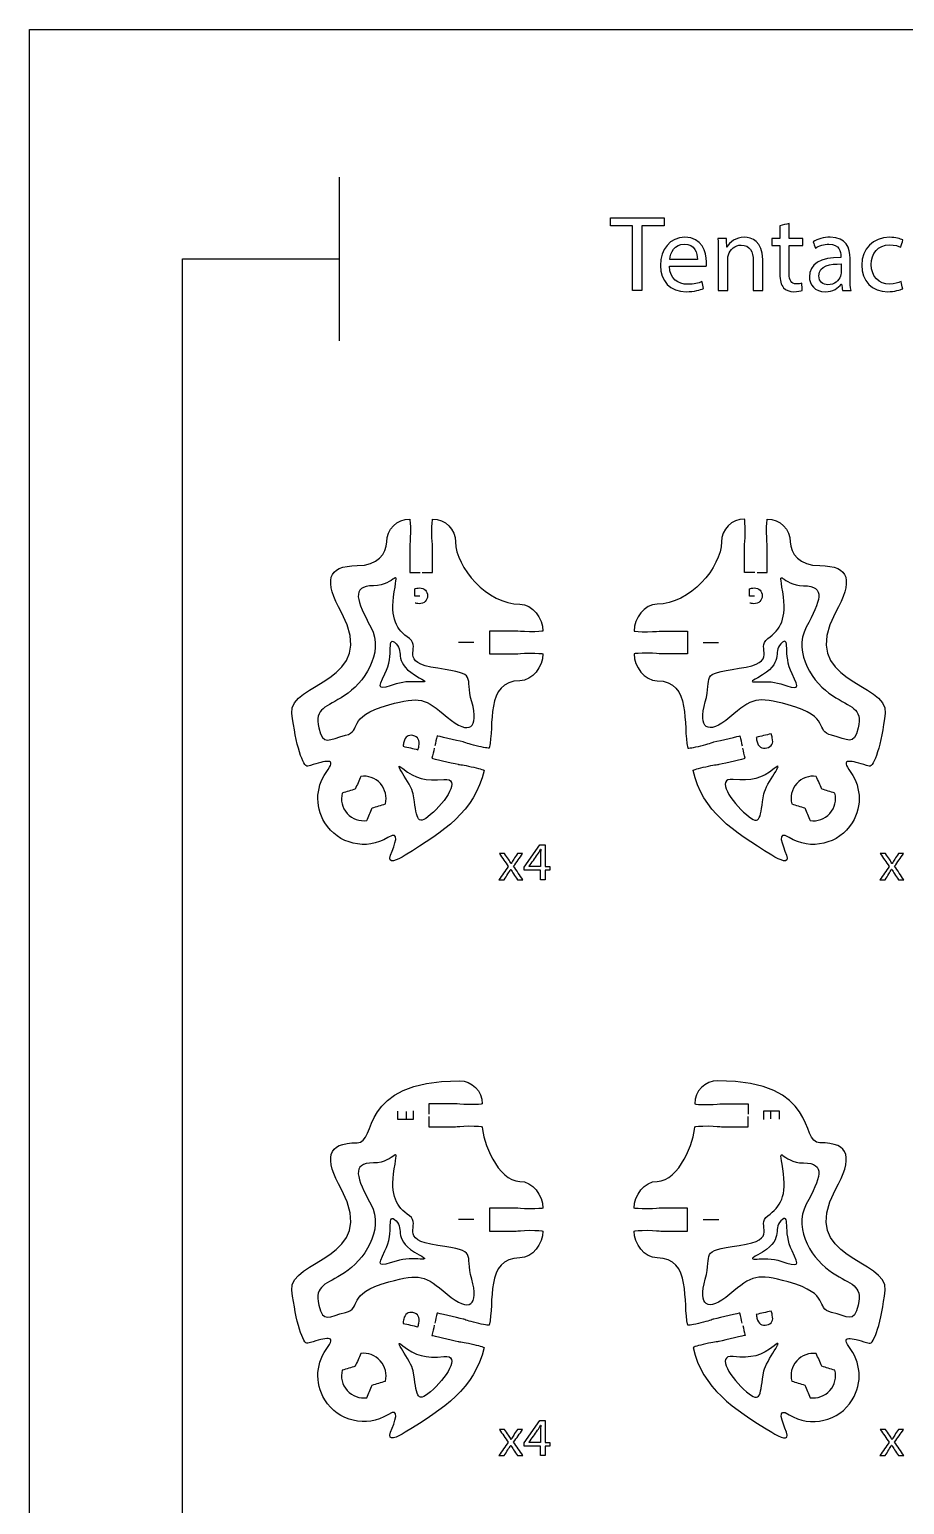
# Model space of a CAD drawing. Extents: x 0 to 1000, y 0 to 600.
# Drawn here: x 0 to 114.5, y 407.2 to 600.1 of the extents above; entities that cross this region are included whole.
import ezdxf

# ---------------------------------------------------------------- set-up
doc = ezdxf.new("R2010")
doc.units = 0
doc.header["$MEASUREMENT"] = 0
doc.layers.add('DEFAULT', color=7, linetype='CONTINUOUS')

msp = doc.modelspace()

# ---------------------------------------------------------------- linework, layer by layer
at = {"layer": 'DEFAULT', "color": 250}
for points in [[(1000, 0.1), (0, 0.1), (0, 600.1), (1000, 600.1)], [(78.87, 574.42), (75.98, 574.42), (75.98, 575.47), (83.02, 575.47), (83.02, 574.42), (80.11, 574.42), (80.11, 565.96), (78.87, 565.96)], [(66.85, 488.93), (66.85, 490.17), (64.72, 490.17), (64.72, 490.58), (66.77, 493.51), (67.44, 493.51), (67.44, 490.66), (68.08, 490.66), (68.08, 490.17), (67.44, 490.17), (67.44, 488.93)], [(66.85, 413.63), (66.85, 414.88), (64.72, 414.88), (64.72, 415.29), (66.77, 418.21), (67.44, 418.21), (67.44, 415.36), (68.08, 415.36), (68.08, 414.88), (67.44, 414.88), (67.44, 413.63)]]:
    msp.add_lwpolyline(points, close=True, dxfattribs=at)
for points in [[(40.52, 580.81), (40.52, 559.39)], [(166.09, 570.1), (186.09, 570.1), (186.09, 134.5), (20, 134.5), (20, 570.1), (40.51, 570.1)], [(58.12, 519.95), (56.1, 519.95)], [(88.12, 519.95), (90.14, 519.95)], [(50.2, 458.7), (50.2, 457.56), (48.18, 457.56), (48.18, 458.65)], [(49.25, 458.61), (49.25, 457.56)], [(96.04, 457.56), (96.04, 458.69), (98.07, 458.69), (98.07, 457.6)], [(96.99, 457.65), (96.99, 458.69)], [(58.12, 444.49), (56.1, 444.49)], [(88.13, 444.49), (90.15, 444.49)]]:
    msp.add_lwpolyline(points, dxfattribs=at)
for points, knots in [([(99.37, 574.75), (99.37, 574.09), (99.37, 573.44), (99.37, 572.79), (99.97, 572.79), (100.56, 572.79), (101.15, 572.79), (101.15, 572.47), (101.15, 572.16), (101.15, 571.84), (100.56, 571.84), (99.97, 571.84), (99.37, 571.84), (99.37, 570.61), (99.37, 569.39), (99.37, 568.16), (99.37, 567.31), (99.61, 566.83), (100.3, 566.83), (100.63, 566.83), (100.87, 566.88), (101.02, 566.92), (101.04, 566.61), (101.06, 566.3), (101.08, 565.99), (100.84, 565.89), (100.46, 565.82), (99.98, 565.82), (99.4, 565.82), (98.94, 566), (98.64, 566.34), (98.29, 566.71), (98.16, 567.31), (98.16, 568.12), (98.16, 569.36), (98.16, 570.6), (98.16, 571.84), (97.81, 571.84), (97.45, 571.84), (97.1, 571.84), (97.1, 572.16), (97.1, 572.47), (97.1, 572.79), (97.45, 572.79), (97.81, 572.79), (98.16, 572.79), (98.16, 573.33), (98.16, 573.88), (98.16, 574.42), (98.56, 574.53), (98.97, 574.64), (99.37, 574.75)], [3.559933, 3.559933, 3.559933, 3.559933, 9.119933, 9.119933, 9.119933, 14.158933, 14.158933, 14.158933, 16.837933, 16.837933, 16.837933, 21.876933, 21.876933, 21.876933, 32.314933, 32.314933, 32.314933, 33.314933, 33.314933, 33.314933, 34.314933, 34.314933, 34.314933, 36.959777, 36.959777, 36.959777, 37.959777, 37.959777, 37.959777, 38.959777, 38.959777, 38.959777, 39.959777, 39.959777, 39.959777, 50.517777, 50.517777, 50.517777, 53.517777, 53.517777, 53.517777, 56.196777, 56.196777, 56.196777, 59.196777, 59.196777, 59.196777, 63.836777, 63.836777, 63.836777, 67.396709, 67.396709, 67.396709, 67.396709]), ([(83.72, 569.15), (83.75, 567.47), (84.82, 566.78), (86.07, 566.78), (86.95, 566.78), (87.49, 566.93), (87.96, 567.13), (88.03, 566.83), (88.1, 566.54), (88.17, 566.24), (87.73, 566.04), (86.98, 565.82), (85.9, 565.82), (83.79, 565.82), (82.54, 567.2), (82.54, 569.26), (82.54, 571.32), (83.75, 572.94), (85.74, 572.94), (87.97, 572.94), (88.56, 570.98), (88.56, 569.72), (88.56, 569.47), (88.54, 569.27), (88.52, 569.15), (86.92, 569.15), (85.32, 569.15), (83.72, 569.15)], [13.598, 13.598, 13.598, 13.598, 14.598, 14.598, 14.598, 15.598, 15.598, 15.598, 18.188444, 18.188444, 18.188444, 19.188444, 19.188444, 19.188444, 20.188444, 20.188444, 20.188444, 21.188444, 21.188444, 21.188444, 22.188444, 22.188444, 22.188444, 23.188444, 23.188444, 23.188444, 36.786444, 36.786444, 36.786444, 36.786444]), ([(90.1, 570.94), (90.1, 571.64), (90.09, 572.22), (90.05, 572.79), (90.41, 572.79), (90.78, 572.79), (91.15, 572.79), (91.17, 572.41), (91.19, 572.03), (91.22, 571.66), (91.23, 571.66), (91.24, 571.66), (91.25, 571.66), (91.58, 572.31), (92.37, 572.94), (93.5, 572.94), (94.45, 572.94), (95.92, 572.38), (95.92, 570.04), (95.92, 568.68), (95.92, 567.32), (95.92, 565.96), (95.5, 565.96), (95.09, 565.96), (94.67, 565.96), (94.67, 567.27), (94.67, 568.58), (94.67, 569.89), (94.67, 570.99), (94.26, 571.91), (93.09, 571.91), (92.27, 571.91), (91.64, 571.33), (91.43, 570.64), (91.37, 570.49), (91.34, 570.28), (91.34, 570.06), (91.34, 568.7), (91.34, 567.33), (91.34, 565.96), (90.93, 565.96), (90.52, 565.96), (90.1, 565.96), (90.1, 567.62), (90.1, 569.28), (90.1, 570.94)], [14.117, 14.117, 14.117, 14.117, 15.117, 15.117, 15.117, 18.236, 18.236, 18.236, 21.441308, 21.441308, 21.441308, 21.521308, 21.521308, 21.521308, 22.521308, 22.521308, 22.521308, 23.521308, 23.521308, 23.521308, 35.078308, 35.078308, 35.078308, 38.598308, 38.598308, 38.598308, 49.756308, 49.756308, 49.756308, 50.756308, 50.756308, 50.756308, 51.756308, 51.756308, 51.756308, 52.756308, 52.756308, 52.756308, 64.394308, 64.394308, 64.394308, 67.914308, 67.914308, 67.914308, 82.031308, 82.031308, 82.031308, 82.031308]), ([(106.33, 565.96), (106.3, 566.25), (106.26, 566.53), (106.23, 566.82), (106.22, 566.82), (106.2, 566.82), (106.19, 566.82), (105.81, 566.28), (105.07, 565.8), (104.1, 565.8), (102.72, 565.8), (102.01, 566.78), (102.01, 567.76), (102.01, 569.42), (103.48, 570.32), (106.12, 570.3), (106.12, 570.35), (106.12, 570.4), (106.12, 570.44), (106.12, 571.01), (105.96, 572.02), (104.57, 572.02), (103.93, 572.02), (103.27, 571.83), (102.79, 571.52), (102.69, 571.79), (102.6, 572.06), (102.51, 572.34), (103.07, 572.7), (103.89, 572.94), (104.75, 572.94), (106.84, 572.94), (107.34, 571.52), (107.34, 570.15), (107.34, 569.3), (107.34, 568.45), (107.34, 567.6), (107.34, 567), (107.37, 566.42), (107.46, 565.96), (107.08, 565.96), (106.71, 565.96), (106.33, 565.96)], [0, 0, 0, 0, 2.456013, 2.456013, 2.456013, 2.576013, 2.576013, 2.576013, 3.576013, 3.576013, 3.576013, 4.576013, 4.576013, 4.576013, 5.576013, 5.576013, 5.576013, 5.976013, 5.976013, 5.976013, 6.976013, 6.976013, 6.976013, 7.976013, 7.976013, 7.976013, 10.429126, 10.429126, 10.429126, 11.429126, 11.429126, 11.429126, 12.429126, 12.429126, 12.429126, 19.667126, 19.667126, 19.667126, 20.667126, 20.667126, 20.667126, 23.867126, 23.867126, 23.867126, 23.867126]), ([(114.22, 566.21), (113.89, 566.04), (113.17, 565.82), (112.26, 565.82), (110.2, 565.82), (108.86, 567.21), (108.86, 569.3), (108.86, 571.4), (110.29, 572.93), (112.52, 572.93), (113.26, 572.93), (113.91, 572.74), (114.25, 572.58), (114.15, 572.26), (114.06, 571.94), (113.96, 571.62), (113.67, 571.79), (113.2, 571.94), (112.52, 571.94), (110.96, 571.94), (110.11, 570.78), (110.11, 569.36), (110.11, 567.78), (111.13, 566.8), (112.48, 566.8), (113.19, 566.8), (113.65, 566.99), (114.01, 567.14), (114.08, 566.83), (114.15, 566.52), (114.22, 566.21)], [2.707323, 2.707323, 2.707323, 2.707323, 3.707323, 3.707323, 3.707323, 4.707323, 4.707323, 4.707323, 5.707323, 5.707323, 5.707323, 6.707323, 6.707323, 6.707323, 9.542531, 9.542531, 9.542531, 10.542531, 10.542531, 10.542531, 11.542531, 11.542531, 11.542531, 12.542531, 12.542531, 12.542531, 13.542531, 13.542531, 13.542531, 16.249854, 16.249854, 16.249854, 16.249854]), ([(87.36, 570.04), (87.38, 570.83), (87.04, 572.05), (85.64, 572.05), (84.39, 572.05), (83.84, 570.9), (83.74, 570.04), (84.95, 570.04), (86.16, 570.04), (87.36, 570.04)], [10.278, 10.278, 10.278, 10.278, 11.278, 11.278, 11.278, 12.278, 12.278, 12.278, 22.556, 22.556, 22.556, 22.556]), ([(106.15, 569.44), (104.79, 569.47), (103.25, 569.23), (103.25, 567.91), (103.25, 567.1), (103.79, 566.72), (104.42, 566.72), (105.31, 566.72), (105.88, 567.28), (106.08, 567.86), (106.12, 567.99), (106.15, 568.13), (106.15, 568.26), (106.15, 568.65), (106.15, 569.05), (106.15, 569.44)], [3.359, 3.359, 3.359, 3.359, 4.359, 4.359, 4.359, 5.359, 5.359, 5.359, 6.359, 6.359, 6.359, 7.359, 7.359, 7.359, 10.718, 10.718, 10.718, 10.718]), ([(51.07, 526), (50.85, 526), (50.63, 526), (50.4, 526), (50.4, 526.32), (50.4, 526.64), (50.4, 526.97), (50.52, 527.01), (50.75, 527.08), (51.02, 527.08), (51.33, 527.08), (51.58, 527), (51.78, 526.81), (51.95, 526.64), (52.06, 526.37), (52.06, 526.06), (52.06, 525.46), (51.64, 525.02), (50.97, 525.02), (50.73, 525.02), (50.55, 525.07), (50.46, 525.11)], [0, 0, 0, 0, 1.887, 1.887, 1.887, 4.641, 4.641, 4.641, 5.641, 5.641, 5.641, 6.641, 6.641, 6.641, 7.641, 7.641, 7.641, 8.641, 8.641, 8.641, 9.641, 9.641, 9.641, 9.641]), ([(94.85, 526), (94.62, 526), (94.4, 526), (94.18, 526), (94.18, 526.32), (94.18, 526.64), (94.18, 526.97), (94.3, 527.01), (94.53, 527.08), (94.8, 527.08), (95.11, 527.08), (95.36, 527), (95.56, 526.81), (95.73, 526.64), (95.84, 526.37), (95.84, 526.06), (95.84, 525.46), (95.42, 525.02), (94.74, 525.02), (94.51, 525.02), (94.33, 525.07), (94.24, 525.11)], [0, 0, 0, 0, 1.887, 1.887, 1.887, 4.641, 4.641, 4.641, 5.641, 5.641, 5.641, 6.641, 6.641, 6.641, 7.641, 7.641, 7.641, 8.641, 8.641, 8.641, 9.641, 9.641, 9.641, 9.641]), ([(48.87, 506.38), (48.88, 506.54), (48.91, 506.73), (48.96, 506.93), (49.04, 507.3), (49.19, 507.54), (49.39, 507.67), (49.59, 507.81), (49.84, 507.86), (50.16, 507.78), (50.48, 507.71), (50.72, 507.55), (50.86, 507.32), (51, 507.1), (51.03, 506.77), (50.94, 506.39), (50.9, 506.21), (50.85, 506.06), (50.81, 505.93), (50.16, 506.08), (49.52, 506.23), (48.87, 506.38)], [0, 0, 0, 0, 1, 1, 1, 2, 2, 2, 3, 3, 3, 4, 4, 4, 5, 5, 5, 6, 6, 6, 11.635067, 11.635067, 11.635067, 11.635067]), ([(97, 508), (97.05, 507.85), (97.12, 507.67), (97.16, 507.47), (97.25, 507.1), (97.22, 506.82), (97.1, 506.61), (96.98, 506.4), (96.78, 506.24), (96.46, 506.17), (96.14, 506.09), (95.85, 506.13), (95.63, 506.27), (95.4, 506.41), (95.23, 506.7), (95.14, 507.08), (95.1, 507.26), (95.08, 507.41), (95.06, 507.54), (95.7, 507.7), (96.35, 507.85), (97, 508)], [0, 0, 0, 0, 1, 1, 1, 2, 2, 2, 3, 3, 3, 4, 4, 4, 5, 5, 5, 6, 6, 6, 11.635067, 11.635067, 11.635067, 11.635067]), ([(62.15, 492.34), (62.31, 492.1), (62.48, 491.85), (62.64, 491.61), (62.76, 491.42), (62.87, 491.24), (62.98, 491.05), (62.99, 491.05), (63, 491.05), (63, 491.05), (63.12, 491.25), (63.23, 491.43), (63.34, 491.61), (63.5, 491.86), (63.66, 492.1), (63.82, 492.34), (64.05, 492.34), (64.27, 492.34), (64.49, 492.34), (64.11, 491.79), (63.72, 491.24), (63.33, 490.69), (63.73, 490.1), (64.13, 489.51), (64.53, 488.93), (64.29, 488.93), (64.06, 488.93), (63.82, 488.93), (63.66, 489.18), (63.49, 489.44), (63.32, 489.69), (63.19, 489.89), (63.08, 490.08), (62.96, 490.29), (62.95, 490.29), (62.95, 490.29), (62.94, 490.29), (62.83, 490.08), (62.71, 489.9), (62.58, 489.69), (62.42, 489.44), (62.25, 489.18), (62.09, 488.93), (61.86, 488.93), (61.63, 488.93), (61.4, 488.93), (61.81, 489.51), (62.21, 490.09), (62.62, 490.67), (62.23, 491.23), (61.85, 491.78), (61.46, 492.34), (61.69, 492.34), (61.92, 492.34), (62.15, 492.34)], [0, 0, 0, 0, 2.49699, 2.49699, 2.49699, 3.49699, 3.49699, 3.49699, 3.55699, 3.55699, 3.55699, 4.55699, 4.55699, 4.55699, 7.026817, 7.026817, 7.026817, 8.926817, 8.926817, 8.926817, 14.654675, 14.654675, 14.654675, 20.702551, 20.702551, 20.702551, 22.702551, 22.702551, 22.702551, 25.304789, 25.304789, 25.304789, 26.304789, 26.304789, 26.304789, 26.344789, 26.344789, 26.344789, 27.344789, 27.344789, 27.344789, 29.936159, 29.936159, 29.936159, 31.876159, 31.876159, 31.876159, 37.897285, 37.897285, 37.897285, 43.662877, 43.662877, 43.662877, 45.623877, 45.623877, 45.623877, 45.623877]), ([(66.85, 490.66), (66.85, 491.17), (66.85, 491.68), (66.85, 492.19), (66.85, 492.43), (66.86, 492.67), (66.87, 492.91), (66.86, 492.91), (66.86, 492.91), (66.85, 492.91), (66.71, 492.64), (66.6, 492.45), (66.47, 492.23), (66.1, 491.72), (65.72, 491.2), (65.35, 490.68), (65.35, 490.67), (65.35, 490.67), (65.35, 490.66), (65.85, 490.66), (66.35, 490.66), (66.85, 490.66)], [4.261, 4.261, 4.261, 4.261, 8.602, 8.602, 8.602, 9.602, 9.602, 9.602, 9.663, 9.663, 9.663, 10.663, 10.663, 10.663, 16.109467, 16.109467, 16.109467, 16.149467, 16.149467, 16.149467, 20.410467, 20.410467, 20.410467, 20.410467]), ([(111.98, 492.34), (112.14, 492.1), (112.31, 491.85), (112.47, 491.61), (112.59, 491.42), (112.7, 491.24), (112.81, 491.05), (112.82, 491.05), (112.83, 491.05), (112.83, 491.05), (112.95, 491.25), (113.06, 491.43), (113.17, 491.61), (113.33, 491.86), (113.49, 492.1), (113.65, 492.34), (113.88, 492.34), (114.1, 492.34), (114.32, 492.34), (113.94, 491.79), (113.55, 491.24), (113.16, 490.69), (113.56, 490.1), (113.96, 489.51), (114.36, 488.93), (114.12, 488.93), (113.89, 488.93), (113.65, 488.93), (113.49, 489.18), (113.32, 489.44), (113.15, 489.69), (113.02, 489.89), (112.91, 490.08), (112.79, 490.29), (112.78, 490.29), (112.78, 490.29), (112.77, 490.29), (112.66, 490.08), (112.54, 489.9), (112.41, 489.69), (112.25, 489.44), (112.08, 489.18), (111.92, 488.93), (111.69, 488.93), (111.46, 488.93), (111.23, 488.93), (111.64, 489.51), (112.04, 490.09), (112.45, 490.67), (112.06, 491.23), (111.67, 491.78), (111.29, 492.34), (111.52, 492.34), (111.75, 492.34), (111.98, 492.34)], [1.961, 1.961, 1.961, 1.961, 4.45799, 4.45799, 4.45799, 5.45799, 5.45799, 5.45799, 5.51799, 5.51799, 5.51799, 6.51799, 6.51799, 6.51799, 8.987817, 8.987817, 8.987817, 10.887817, 10.887817, 10.887817, 16.615675, 16.615675, 16.615675, 22.663551, 22.663551, 22.663551, 24.663551, 24.663551, 24.663551, 27.265789, 27.265789, 27.265789, 28.265789, 28.265789, 28.265789, 28.305789, 28.305789, 28.305789, 29.305789, 29.305789, 29.305789, 31.897159, 31.897159, 31.897159, 33.837159, 33.837159, 33.837159, 39.858285, 39.858285, 39.858285, 45.623877, 45.623877, 45.623877, 47.584877, 47.584877, 47.584877, 47.584877]), ([(48.87, 430.92), (48.88, 431.08), (48.91, 431.27), (48.95, 431.47), (49.04, 431.83), (49.18, 432.08), (49.39, 432.21), (49.59, 432.35), (49.84, 432.4), (50.16, 432.32), (50.48, 432.25), (50.72, 432.09), (50.86, 431.86), (51, 431.63), (51.03, 431.31), (50.94, 430.93), (50.89, 430.74), (50.85, 430.59), (50.81, 430.47), (50.16, 430.62), (49.51, 430.77), (48.87, 430.92)], [0, 0, 0, 0, 1, 1, 1, 2, 2, 2, 3, 3, 3, 4, 4, 4, 5, 5, 5, 6, 6, 6, 11.635067, 11.635067, 11.635067, 11.635067]), ([(97, 432.53), (97.06, 432.38), (97.12, 432.2), (97.16, 432), (97.25, 431.64), (97.23, 431.36), (97.1, 431.15), (96.98, 430.94), (96.78, 430.78), (96.46, 430.71), (96.14, 430.63), (95.86, 430.67), (95.63, 430.81), (95.4, 430.95), (95.23, 431.23), (95.15, 431.61), (95.1, 431.8), (95.08, 431.95), (95.06, 432.08), (95.71, 432.23), (96.35, 432.38), (97, 432.53)], [0, 0, 0, 0, 1, 1, 1, 2, 2, 2, 3, 3, 3, 4, 4, 4, 5, 5, 5, 6, 6, 6, 11.635067, 11.635067, 11.635067, 11.635067]), ([(62.15, 417.04), (62.31, 416.8), (62.48, 416.55), (62.64, 416.31), (62.76, 416.12), (62.87, 415.94), (62.98, 415.75), (62.99, 415.75), (63, 415.75), (63, 415.75), (63.12, 415.96), (63.23, 416.13), (63.34, 416.32), (63.5, 416.56), (63.66, 416.8), (63.82, 417.04), (64.05, 417.04), (64.27, 417.04), (64.49, 417.04), (64.11, 416.49), (63.72, 415.94), (63.33, 415.39), (63.73, 414.8), (64.13, 414.22), (64.53, 413.63), (64.29, 413.63), (64.06, 413.63), (63.82, 413.63), (63.66, 413.88), (63.49, 414.14), (63.32, 414.4), (63.19, 414.59), (63.08, 414.79), (62.96, 414.99), (62.95, 414.99), (62.95, 414.99), (62.94, 414.99), (62.83, 414.79), (62.71, 414.6), (62.58, 414.4), (62.42, 414.14), (62.25, 413.88), (62.09, 413.63), (61.86, 413.63), (61.63, 413.63), (61.4, 413.63), (61.81, 414.21), (62.21, 414.79), (62.62, 415.37), (62.23, 415.93), (61.85, 416.49), (61.46, 417.04), (61.69, 417.04), (61.92, 417.04), (62.15, 417.04)], [0, 0, 0, 0, 2.49699, 2.49699, 2.49699, 3.49699, 3.49699, 3.49699, 3.55699, 3.55699, 3.55699, 4.55699, 4.55699, 4.55699, 7.026817, 7.026817, 7.026817, 8.926817, 8.926817, 8.926817, 14.654675, 14.654675, 14.654675, 20.702551, 20.702551, 20.702551, 22.702551, 22.702551, 22.702551, 25.304789, 25.304789, 25.304789, 26.304789, 26.304789, 26.304789, 26.344789, 26.344789, 26.344789, 27.344789, 27.344789, 27.344789, 29.936159, 29.936159, 29.936159, 31.876159, 31.876159, 31.876159, 37.897285, 37.897285, 37.897285, 43.662877, 43.662877, 43.662877, 45.623877, 45.623877, 45.623877, 45.623877]), ([(66.85, 415.36), (66.85, 415.87), (66.85, 416.38), (66.85, 416.9), (66.85, 417.14), (66.86, 417.37), (66.87, 417.61), (66.86, 417.61), (66.86, 417.61), (66.85, 417.61), (66.71, 417.35), (66.6, 417.15), (66.47, 416.94), (66.1, 416.42), (65.72, 415.9), (65.35, 415.38), (65.35, 415.37), (65.35, 415.37), (65.35, 415.36), (65.85, 415.36), (66.35, 415.36), (66.85, 415.36)], [4.261, 4.261, 4.261, 4.261, 8.602, 8.602, 8.602, 9.602, 9.602, 9.602, 9.663, 9.663, 9.663, 10.663, 10.663, 10.663, 16.109467, 16.109467, 16.109467, 16.149467, 16.149467, 16.149467, 20.410467, 20.410467, 20.410467, 20.410467]), ([(111.98, 417.04), (112.14, 416.8), (112.31, 416.55), (112.47, 416.31), (112.59, 416.12), (112.7, 415.94), (112.81, 415.75), (112.82, 415.75), (112.83, 415.75), (112.83, 415.75), (112.95, 415.96), (113.06, 416.13), (113.17, 416.32), (113.33, 416.56), (113.49, 416.8), (113.65, 417.04), (113.88, 417.04), (114.1, 417.04), (114.32, 417.04), (113.94, 416.49), (113.55, 415.94), (113.16, 415.39), (113.56, 414.8), (113.96, 414.22), (114.36, 413.63), (114.12, 413.63), (113.89, 413.63), (113.65, 413.63), (113.49, 413.88), (113.32, 414.14), (113.15, 414.4), (113.02, 414.59), (112.91, 414.79), (112.79, 414.99), (112.78, 414.99), (112.78, 414.99), (112.77, 414.99), (112.66, 414.79), (112.54, 414.6), (112.41, 414.4), (112.25, 414.14), (112.08, 413.88), (111.92, 413.63), (111.69, 413.63), (111.46, 413.63), (111.23, 413.63), (111.64, 414.21), (112.04, 414.79), (112.45, 415.37), (112.06, 415.93), (111.67, 416.49), (111.29, 417.04), (111.52, 417.04), (111.75, 417.04), (111.98, 417.04)], [1.961, 1.961, 1.961, 1.961, 4.45799, 4.45799, 4.45799, 5.45799, 5.45799, 5.45799, 5.51799, 5.51799, 5.51799, 6.51799, 6.51799, 6.51799, 8.987817, 8.987817, 8.987817, 10.887817, 10.887817, 10.887817, 16.615675, 16.615675, 16.615675, 22.663551, 22.663551, 22.663551, 24.663551, 24.663551, 24.663551, 27.265789, 27.265789, 27.265789, 28.265789, 28.265789, 28.265789, 28.305789, 28.305789, 28.305789, 29.305789, 29.305789, 29.305789, 31.897159, 31.897159, 31.897159, 33.837159, 33.837159, 33.837159, 39.858285, 39.858285, 39.858285, 45.623877, 45.623877, 45.623877, 47.584877, 47.584877, 47.584877, 47.584877])]:
    msp.add_open_spline(points, degree=3, knots=knots, dxfattribs=at)
at = {"layer": 'DEFAULT', "color": 1}
for points, knots in [([(52.95, 506.13), (52.85, 505.69), (52.74, 505.25), (52.64, 504.81), (52.64, 504.81), (55.2, 504.21), (56.05, 504.02), (56.22, 503.98), (56.83, 503.94), (57.78, 503.71), (58.71, 503.5), (59.46, 503.28), (59.46, 503.22), (58.2, 497.82), (54.25, 495.3), (49.16, 492.14), (48.08, 491.47), (46.72, 490.87), (47.23, 492.16), (47.74, 493.46), (48.62, 495.53), (46.89, 494.45), (44.07, 492.7), (40.37, 493.57), (38.62, 496.38), (37.23, 498.61), (37.5, 501.41), (39.07, 503.34), (40.27, 505.04), (38.26, 504.33), (36.42, 503.77), (35.78, 503.58), (34.8, 506.62), (34.33, 510.7), (33.85, 514.78), (45.86, 514.74), (40.81, 523.87), (38.54, 527.97), (38.82, 530), (42.88, 530), (45.51, 530), (46.73, 531.62), (46.73, 533.09), (46.73, 534.75), (48.07, 536.09), (49.73, 536.09), (49.79, 536.09), (49.83, 535.31), (49.83, 534.34), (49.83, 533.37), (49.73, 532.76), (49.73, 532.59), (49.73, 531.42), (49.73, 530.26), (49.73, 529.09), (50.18, 529.09), (50.63, 529.09), (51.08, 529.09)], [0, 0, 0, 0, 3.830117, 3.830117, 3.830117, 4.830117, 4.830117, 4.830117, 5.830117, 5.830117, 5.830117, 6.830117, 6.830117, 6.830117, 7.830117, 7.830117, 7.830117, 8.830117, 8.830117, 8.830117, 9.830117, 9.830117, 9.830117, 10.830117, 10.830117, 10.830117, 11.830117, 11.830117, 11.830117, 12.830117, 12.830117, 12.830117, 13.830117, 13.830117, 13.830117, 14.830117, 14.830117, 14.830117, 15.830117, 15.830117, 15.830117, 16.830117, 16.830117, 16.830117, 17.830117, 17.830117, 17.830117, 18.830117, 18.830117, 18.830117, 19.830117, 19.830117, 19.830117, 29.750117, 29.750117, 29.750117, 33.580117, 33.580117, 33.580117, 33.580117]), ([(51.38, 529.09), (51.83, 529.09), (52.28, 529.09), (52.73, 529.09), (52.73, 530.26), (52.73, 531.42), (52.73, 532.59), (52.73, 532.76), (52.63, 533.37), (52.63, 534.34), (52.63, 535.31), (52.68, 536.09), (52.73, 536.09), (54.39, 536.09), (55.73, 534.74), (55.73, 533.09), (55.73, 529.81), (59.9, 524.95), (64.15, 524.95), (65.81, 524.95), (67.15, 523.11), (67.15, 521.45), (67.15, 521.4), (66.37, 521.35), (65.4, 521.35), (64.43, 521.35), (63.83, 521.45), (63.65, 521.45), (62.49, 521.45), (61.32, 521.45), (60.15, 521.45), (60.15, 520.45), (60.15, 519.45), (60.15, 518.45), (61.32, 518.45), (62.49, 518.45), (63.65, 518.45), (63.83, 518.45), (64.43, 518.55), (65.4, 518.55), (66.37, 518.55), (67.15, 518.51), (67.15, 518.45), (67.15, 516.79), (65.81, 514.95), (64.15, 514.95), (59.55, 514.95), (60.83, 509.06), (60.14, 506.14), (60.13, 506.09), (59.36, 506.22), (58.42, 506.44), (57.47, 506.66), (56.9, 506.9), (56.73, 506.94), (55.88, 507.14), (53.32, 507.74), (53.32, 507.74), (53.22, 507.3), (53.12, 506.86), (53.01, 506.42)], [0, 0, 0, 0, 3.82, 3.82, 3.82, 13.74, 13.74, 13.74, 14.74, 14.74, 14.74, 15.74, 15.74, 15.74, 16.74, 16.74, 16.74, 17.74, 17.74, 17.74, 18.74, 18.74, 18.74, 19.74, 19.74, 19.74, 20.74, 20.74, 20.74, 30.67, 30.67, 30.67, 39.17, 39.17, 39.17, 49.1, 49.1, 49.1, 50.1, 50.1, 50.1, 51.1, 51.1, 51.1, 52.1, 52.1, 52.1, 53.1, 53.1, 53.1, 54.1, 54.1, 54.1, 55.1, 55.1, 55.1, 56.1, 56.1, 56.1, 59.930117, 59.930117, 59.930117, 59.930117]), ([(94.86, 529.09), (94.41, 529.09), (93.96, 529.09), (93.51, 529.09), (93.51, 530.26), (93.51, 531.42), (93.51, 532.59), (93.51, 532.76), (93.61, 533.37), (93.61, 534.34), (93.61, 535.31), (93.57, 536.09), (93.51, 536.09), (91.85, 536.09), (90.51, 534.74), (90.51, 533.09), (90.51, 529.81), (86.35, 524.95), (82.09, 524.95), (80.43, 524.95), (79.09, 523.11), (79.09, 521.45), (79.09, 521.4), (79.87, 521.35), (80.84, 521.35), (81.81, 521.35), (82.42, 521.45), (82.59, 521.45), (83.76, 521.45), (84.92, 521.45), (86.09, 521.45), (86.09, 520.45), (86.09, 519.45), (86.09, 518.45), (84.92, 518.45), (83.76, 518.45), (82.59, 518.45), (82.42, 518.45), (81.81, 518.55), (80.84, 518.55), (79.87, 518.55), (79.09, 518.51), (79.09, 518.45), (79.09, 516.79), (80.43, 514.95), (82.09, 514.95), (86.69, 514.95), (85.41, 509.06), (86.1, 506.14), (86.12, 506.09), (86.89, 506.22), (87.83, 506.44), (88.77, 506.66), (89.34, 506.9), (89.51, 506.94), (90.36, 507.14), (92.92, 507.74), (92.92, 507.74), (93.02, 507.3), (93.13, 506.86), (93.23, 506.42)], [0, 0, 0, 0, 3.83, 3.83, 3.83, 13.75, 13.75, 13.75, 14.75, 14.75, 14.75, 15.75, 15.75, 15.75, 16.75, 16.75, 16.75, 17.75, 17.75, 17.75, 18.75, 18.75, 18.75, 19.75, 19.75, 19.75, 20.75, 20.75, 20.75, 30.68, 30.68, 30.68, 39.18, 39.18, 39.18, 49.11, 49.11, 49.11, 50.11, 50.11, 50.11, 51.11, 51.11, 51.11, 52.11, 52.11, 52.11, 53.11, 53.11, 53.11, 54.11, 54.11, 54.11, 55.11, 55.11, 55.11, 56.11, 56.11, 56.11, 59.940117, 59.940117, 59.940117, 59.940117]), ([(95.16, 529.09), (95.61, 529.09), (96.06, 529.09), (96.51, 529.09), (96.51, 530.26), (96.51, 531.42), (96.51, 532.59), (96.51, 532.76), (96.41, 533.37), (96.41, 534.34), (96.41, 535.31), (96.46, 536.09), (96.51, 536.09), (98.17, 536.09), (99.51, 534.75), (99.51, 533.09), (99.51, 531.62), (100.73, 530), (103.36, 530), (107.42, 530), (107.7, 527.97), (105.43, 523.87), (100.38, 514.74), (112.39, 514.78), (111.92, 510.7), (111.44, 506.62), (110.46, 503.58), (109.83, 503.77), (107.98, 504.33), (105.97, 505.04), (107.17, 503.34), (108.74, 501.41), (109.01, 498.61), (107.62, 496.38), (105.88, 493.57), (102.17, 492.7), (99.36, 494.45), (97.62, 495.53), (98.5, 493.46), (99.01, 492.16), (99.52, 490.87), (98.16, 491.47), (97.08, 492.14), (91.99, 495.3), (88.05, 497.82), (86.79, 503.22), (86.79, 503.28), (87.53, 503.5), (88.47, 503.71), (89.41, 503.94), (90.02, 503.98), (90.19, 504.02), (91.05, 504.21), (93.6, 504.81), (93.6, 504.81), (93.5, 505.25), (93.4, 505.69), (93.3, 506.13)], [0, 0, 0, 0, 3.82, 3.82, 3.82, 13.74, 13.74, 13.74, 14.74, 14.74, 14.74, 15.74, 15.74, 15.74, 16.74, 16.74, 16.74, 17.74, 17.74, 17.74, 18.74, 18.74, 18.74, 19.74, 19.74, 19.74, 20.74, 20.74, 20.74, 21.74, 21.74, 21.74, 22.74, 22.74, 22.74, 23.74, 23.74, 23.74, 24.74, 24.74, 24.74, 25.74, 25.74, 25.74, 26.74, 26.74, 26.74, 27.74, 27.74, 27.74, 28.74, 28.74, 28.74, 29.74, 29.74, 29.74, 33.56038, 33.56038, 33.56038, 33.56038]), ([(46.55, 498.84), (45.97, 498.67), (45.4, 498.49), (44.82, 498.31), (44.59, 497.76), (44.35, 497.21), (44.12, 496.66), (43.19, 496.54), (42.22, 496.85), (41.55, 497.6), (40.88, 498.35), (40.67, 499.35), (40.9, 500.26), (41.47, 500.43), (42.05, 500.61), (42.62, 500.78), (42.85, 501.33), (43.09, 501.88), (43.33, 502.44), (44.25, 502.56), (45.23, 502.24), (45.9, 501.49), (46.56, 500.74), (46.77, 499.75), (46.55, 498.84)], [0, 0, 0, 0, 5.11489, 5.11489, 5.11489, 10.213527, 10.213527, 10.213527, 11.213527, 11.213527, 11.213527, 12.213527, 12.213527, 12.213527, 17.299592, 17.299592, 17.299592, 22.411353, 22.411353, 22.411353, 23.411353, 23.411353, 23.411353, 24.411353, 24.411353, 24.411353, 24.411353]), ([(100.35, 501.49), (101.02, 502.24), (101.99, 502.56), (102.92, 502.44), (103.15, 501.88), (103.39, 501.33), (103.63, 500.78), (104.2, 500.61), (104.77, 500.43), (105.34, 500.26), (105.58, 499.35), (105.36, 498.35), (104.69, 497.6), (104.02, 496.85), (103.05, 496.53), (102.13, 496.66), (101.89, 497.21), (101.66, 497.76), (101.42, 498.31), (100.85, 498.49), (100.27, 498.67), (99.7, 498.84), (99.47, 499.74), (99.68, 500.74), (100.35, 501.49)], [1, 1, 1, 1, 2, 2, 2, 7.111761, 7.111761, 7.111761, 12.197826, 12.197826, 12.197826, 13.197826, 13.197826, 13.197826, 14.197826, 14.197826, 14.197826, 19.296463, 19.296463, 19.296463, 24.411353, 24.411353, 24.411353, 25.411353, 25.411353, 25.411353, 25.411353]), ([(52.95, 430.67), (52.85, 430.23), (52.74, 429.79), (52.64, 429.35), (52.64, 429.35), (55.2, 428.75), (56.05, 428.56), (56.22, 428.52), (56.83, 428.47), (57.77, 428.25), (58.71, 428.03), (59.46, 427.81), (59.46, 427.76), (58.2, 422.36), (54.25, 419.84), (49.16, 416.68), (48.08, 416.01), (46.72, 415.41), (47.23, 416.7), (47.74, 417.99), (48.62, 420.06), (46.89, 418.98), (44.07, 417.24), (40.37, 418.11), (38.62, 420.92), (37.23, 423.15), (37.5, 425.95), (39.07, 427.88), (40.27, 429.58), (38.26, 428.87), (36.42, 428.31), (35.78, 428.11), (34.8, 431.16), (34.33, 435.24), (33.85, 439.32), (45.86, 439.28), (40.81, 448.41), (38.54, 452.51), (38.82, 454.54), (42.88, 454.54), (45.51, 454.54), (42.88, 462.63), (56.23, 462.63), (57.89, 462.63), (59.23, 461.29), (59.23, 459.63), (59.23, 459.57), (58.45, 459.53), (57.48, 459.53), (56.51, 459.53), (55.91, 459.63), (55.73, 459.63), (54.56, 459.63), (53.4, 459.63), (52.23, 459.63), (52.23, 459.18), (52.23, 458.73), (52.23, 458.28)], [0, 0, 0, 0, 3.830117, 3.830117, 3.830117, 4.830117, 4.830117, 4.830117, 5.830117, 5.830117, 5.830117, 6.830117, 6.830117, 6.830117, 7.830117, 7.830117, 7.830117, 8.830117, 8.830117, 8.830117, 9.830117, 9.830117, 9.830117, 10.830117, 10.830117, 10.830117, 11.830117, 11.830117, 11.830117, 12.830117, 12.830117, 12.830117, 13.830117, 13.830117, 13.830117, 14.830117, 14.830117, 14.830117, 15.830117, 15.830117, 15.830117, 16.830117, 16.830117, 16.830117, 17.830117, 17.830117, 17.830117, 18.830117, 18.830117, 18.830117, 19.830117, 19.830117, 19.830117, 29.750117, 29.750117, 29.750117, 33.570117, 33.570117, 33.570117, 33.570117]), ([(93.3, 430.66), (93.4, 430.23), (93.5, 429.79), (93.6, 429.35), (93.6, 429.35), (91.05, 428.75), (90.19, 428.56), (90.02, 428.52), (89.41, 428.47), (88.47, 428.25), (87.53, 428.03), (86.79, 427.81), (86.79, 427.76), (88.05, 422.36), (91.99, 419.84), (97.08, 416.68), (98.16, 416.01), (99.52, 415.41), (99.01, 416.7), (98.5, 417.99), (97.62, 420.06), (99.36, 418.98), (102.17, 417.24), (105.88, 418.11), (107.62, 420.92), (109.01, 423.15), (108.74, 425.95), (107.17, 427.88), (105.97, 429.58), (107.98, 428.87), (109.83, 428.31), (110.46, 428.11), (111.44, 431.16), (111.92, 435.24), (112.39, 439.32), (100.38, 439.28), (105.43, 448.41), (107.7, 452.51), (107.42, 454.54), (103.36, 454.54), (100.73, 454.54), (103.36, 462.63), (90.01, 462.63), (88.35, 462.63), (87.01, 461.29), (87.01, 459.63), (87.01, 459.57), (87.8, 459.53), (88.76, 459.53), (89.73, 459.53), (90.34, 459.63), (90.51, 459.63), (91.68, 459.63), (92.85, 459.63), (94.01, 459.63), (94.01, 459.18), (94.01, 458.73), (94.01, 458.28)], [0, 0, 0, 0, 3.82038, 3.82038, 3.82038, 4.82038, 4.82038, 4.82038, 5.82038, 5.82038, 5.82038, 6.82038, 6.82038, 6.82038, 7.82038, 7.82038, 7.82038, 8.82038, 8.82038, 8.82038, 9.82038, 9.82038, 9.82038, 10.82038, 10.82038, 10.82038, 11.82038, 11.82038, 11.82038, 12.82038, 12.82038, 12.82038, 13.82038, 13.82038, 13.82038, 14.82038, 14.82038, 14.82038, 15.82038, 15.82038, 15.82038, 16.82038, 16.82038, 16.82038, 17.82038, 17.82038, 17.82038, 18.82038, 18.82038, 18.82038, 19.82038, 19.82038, 19.82038, 29.74038, 29.74038, 29.74038, 33.57038, 33.57038, 33.57038, 33.57038]), ([(52.23, 457.98), (52.23, 457.53), (52.23, 457.08), (52.23, 456.63), (53.4, 456.63), (54.56, 456.63), (55.73, 456.63), (55.91, 456.63), (56.51, 456.73), (57.48, 456.73), (58.45, 456.73), (59.23, 456.69), (59.23, 456.63), (59.23, 454.83), (61.26, 449.49), (64.15, 449.49), (65.81, 449.49), (67.15, 447.65), (67.15, 445.99), (67.15, 445.94), (66.37, 445.89), (65.4, 445.89), (64.43, 445.89), (63.83, 445.99), (63.65, 445.99), (62.49, 445.99), (61.32, 445.99), (60.15, 445.99), (60.15, 444.99), (60.15, 443.99), (60.15, 442.99), (61.32, 442.99), (62.49, 442.99), (63.65, 442.99), (63.83, 442.99), (64.43, 443.09), (65.4, 443.09), (66.37, 443.09), (67.15, 443.05), (67.15, 442.99), (67.15, 441.33), (65.81, 439.49), (64.15, 439.49), (59.55, 439.49), (60.83, 433.6), (60.14, 430.68), (60.13, 430.63), (59.36, 430.76), (58.42, 430.98), (57.47, 431.2), (56.9, 431.43), (56.73, 431.48), (55.88, 431.68), (53.32, 432.27), (53.32, 432.27), (53.22, 431.84), (53.12, 431.4), (53.01, 430.96)], [0, 0, 0, 0, 3.83, 3.83, 3.83, 13.75, 13.75, 13.75, 14.75, 14.75, 14.75, 15.75, 15.75, 15.75, 16.75, 16.75, 16.75, 17.75, 17.75, 17.75, 18.75, 18.75, 18.75, 19.75, 19.75, 19.75, 29.68, 29.68, 29.68, 38.18, 38.18, 38.18, 48.11, 48.11, 48.11, 49.11, 49.11, 49.11, 50.11, 50.11, 50.11, 51.11, 51.11, 51.11, 52.11, 52.11, 52.11, 53.11, 53.11, 53.11, 54.11, 54.11, 54.11, 55.11, 55.11, 55.11, 58.93038, 58.93038, 58.93038, 58.93038]), ([(93.23, 430.96), (93.13, 431.4), (93.02, 431.83), (92.92, 432.27), (92.92, 432.27), (90.36, 431.68), (89.51, 431.48), (89.34, 431.43), (88.77, 431.2), (87.83, 430.98), (86.89, 430.76), (86.12, 430.63), (86.1, 430.68), (85.41, 433.6), (86.69, 439.49), (82.09, 439.49), (80.43, 439.49), (79.09, 441.33), (79.09, 442.99), (79.09, 443.05), (79.87, 443.09), (80.84, 443.09), (81.81, 443.09), (82.42, 442.99), (82.59, 442.99), (83.76, 442.99), (84.92, 442.99), (86.09, 442.99), (86.09, 443.99), (86.09, 444.99), (86.09, 445.99), (84.92, 445.99), (83.76, 445.99), (82.59, 445.99), (82.42, 445.99), (81.81, 445.89), (80.84, 445.89), (79.87, 445.89), (79.09, 445.94), (79.09, 445.99), (79.09, 447.65), (80.43, 449.49), (82.09, 449.49), (84.98, 449.49), (87.01, 454.83), (87.01, 456.63), (87.01, 456.69), (87.8, 456.73), (88.76, 456.73), (89.73, 456.73), (90.34, 456.63), (90.51, 456.63), (91.68, 456.63), (92.85, 456.63), (94.01, 456.63), (94.01, 457.08), (94.01, 457.53), (94.01, 457.98)], [0, 0, 0, 0, 3.830117, 3.830117, 3.830117, 4.830117, 4.830117, 4.830117, 5.830117, 5.830117, 5.830117, 6.830117, 6.830117, 6.830117, 7.830117, 7.830117, 7.830117, 8.830117, 8.830117, 8.830117, 9.830117, 9.830117, 9.830117, 10.830117, 10.830117, 10.830117, 20.760117, 20.760117, 20.760117, 29.260117, 29.260117, 29.260117, 39.190117, 39.190117, 39.190117, 40.190117, 40.190117, 40.190117, 41.190117, 41.190117, 41.190117, 42.190117, 42.190117, 42.190117, 43.190117, 43.190117, 43.190117, 44.190117, 44.190117, 44.190117, 45.190117, 45.190117, 45.190117, 55.110117, 55.110117, 55.110117, 58.930117, 58.930117, 58.930117, 58.930117]), ([(46.55, 423.38), (45.97, 423.2), (45.4, 423.03), (44.82, 422.85), (44.59, 422.3), (44.35, 421.75), (44.12, 421.2), (43.19, 421.07), (42.22, 421.39), (41.55, 422.14), (40.88, 422.89), (40.67, 423.89), (40.9, 424.8), (41.47, 424.97), (42.04, 425.14), (42.62, 425.32), (42.85, 425.87), (43.09, 426.42), (43.33, 426.98), (44.25, 427.1), (45.22, 426.78), (45.89, 426.03), (46.56, 425.28), (46.77, 424.28), (46.55, 423.38)], [0, 0, 0, 0, 5.11489, 5.11489, 5.11489, 10.213527, 10.213527, 10.213527, 11.213527, 11.213527, 11.213527, 12.213527, 12.213527, 12.213527, 17.30055, 17.30055, 17.30055, 22.412311, 22.412311, 22.412311, 23.412311, 23.412311, 23.412311, 24.412311, 24.412311, 24.412311, 24.412311]), ([(100.35, 426.03), (101.02, 426.78), (101.99, 427.09), (102.92, 426.97), (103.15, 426.42), (103.39, 425.87), (103.63, 425.31), (104.2, 425.14), (104.77, 424.97), (105.34, 424.8), (105.58, 423.89), (105.36, 422.89), (104.7, 422.14), (104.03, 421.39), (103.05, 421.07), (102.13, 421.19), (101.89, 421.75), (101.66, 422.3), (101.42, 422.85), (100.85, 423.03), (100.27, 423.2), (99.7, 423.38), (99.47, 424.28), (99.68, 425.28), (100.35, 426.03)], [1, 1, 1, 1, 2, 2, 2, 7.111761, 7.111761, 7.111761, 12.198784, 12.198784, 12.198784, 13.198784, 13.198784, 13.198784, 14.198784, 14.198784, 14.198784, 19.297421, 19.297421, 19.297421, 24.412311, 24.412311, 24.412311, 25.412311, 25.412311, 25.412311, 25.412311])]:
    msp.add_open_spline(points, degree=3, knots=knots, dxfattribs=at)
at = {"layer": 'DEFAULT', "color": 5}
for points in [[(37.84, 508.77), (37.25, 511.44), (38.79, 511.42), (41.22, 513), (43.65, 514.58), (46.47, 518.53), (44.65, 521.95), (42.82, 525.37), (42, 527.36), (44.98, 527.36), (47.97, 527.36), (48.3, 530.2), (47.72, 526.58), (47.14, 522.96), (48, 521.67), (49.69, 520.45), (51.37, 519.23), (47.99, 517.32), (53.42, 516.57), (58.84, 515.82), (56.87, 515.57), (57.86, 512.17), (58.84, 508.77), (57.59, 507.69), (54.65, 510.18), (51.7, 512.67), (51.09, 512.93), (47.01, 511.8), (41.2, 510.18), (43.63, 508.36), (41.33, 507.82), (39.21, 507.32), (38.38, 506.32), (37.84, 508.77)], [(108.4, 508.77), (108.99, 511.44), (107.46, 511.42), (105.02, 513), (102.59, 514.58), (99.77, 518.53), (101.6, 521.95), (103.42, 525.37), (104.25, 527.36), (101.26, 527.36), (98.28, 527.36), (97.94, 530.2), (98.52, 526.58), (99.11, 522.96), (98.24, 521.67), (96.56, 520.45), (94.87, 519.23), (98.25, 517.32), (92.83, 516.57), (87.4, 515.82), (89.37, 515.57), (88.39, 512.17), (87.4, 508.77), (88.66, 507.69), (91.6, 510.18), (94.54, 512.67), (95.15, 512.93), (99.23, 511.8), (105.04, 510.18), (102.62, 508.36), (104.92, 507.82), (107.03, 507.31), (107.86, 506.32), (108.4, 508.77)], [(37.84, 433.31), (37.25, 435.98), (38.78, 435.96), (41.22, 437.54), (43.65, 439.12), (46.47, 443.07), (44.65, 446.49), (42.82, 449.91), (42, 451.9), (44.98, 451.9), (47.97, 451.9), (48.3, 454.74), (47.72, 451.12), (47.14, 447.5), (48, 446.21), (49.69, 444.99), (51.37, 443.77), (47.99, 441.86), (53.41, 441.11), (58.84, 440.36), (56.87, 440.11), (57.85, 436.71), (58.84, 433.31), (57.59, 432.23), (54.64, 434.72), (51.7, 437.21), (51.09, 437.47), (47.01, 436.34), (41.2, 434.72), (43.63, 432.9), (41.33, 432.36), (39.21, 431.85), (38.38, 430.86), (37.84, 433.31)], [(108.4, 433.3), (108.99, 435.98), (107.46, 435.96), (105.03, 437.54), (102.59, 439.11), (99.77, 443.07), (101.6, 446.49), (103.42, 449.91), (104.25, 451.9), (101.26, 451.9), (98.28, 451.9), (97.95, 454.74), (98.53, 451.12), (99.11, 447.5), (98.24, 446.21), (96.56, 444.99), (94.87, 443.76), (98.25, 441.85), (92.83, 441.11), (87.4, 440.36), (89.37, 440.11), (88.39, 436.71), (87.4, 433.3), (88.66, 432.22), (91.6, 434.72), (94.54, 437.21), (95.15, 437.47), (99.23, 436.33), (105.04, 434.72), (102.62, 432.9), (104.92, 432.35), (107.03, 431.85), (107.86, 430.86), (108.4, 433.3)]]:
    msp.add_open_spline(points, degree=3, knots=[1, 1, 1, 1, 2, 2, 2, 3, 3, 3, 4, 4, 4, 5, 5, 5, 6, 6, 6, 7, 7, 7, 8, 8, 8, 9, 9, 9, 10, 10, 10, 11, 11, 11, 12, 12, 12, 12], dxfattribs=at)
at = {"layer": 'DEFAULT', "color": 3}
for points in [[(47.95, 519.79), (46.63, 521.06), (47.75, 518.29), (46.5, 515.87), (45.43, 513.77), (45.65, 513.77), (47.95, 514.53), (50.21, 515.27), (53.03, 514.23), (50.99, 515.34), (47.34, 517.32), (49.13, 518.65), (47.95, 519.79)], [(98.29, 519.79), (99.61, 521.06), (98.49, 518.29), (99.74, 515.86), (100.82, 513.76), (100.59, 513.76), (98.29, 514.53), (96.03, 515.27), (93.21, 514.23), (95.25, 515.34), (98.91, 517.31), (97.12, 518.65), (98.29, 519.79)], [(50.18, 500.17), (50.71, 497.18), (50.49, 495.76), (52.47, 497.44), (54.44, 499.12), (56.56, 502.29), (54.19, 502.04), (51.83, 501.8), (50.47, 502.13), (48.85, 503.46), (47.22, 504.78), (49.95, 501.46), (50.18, 500.17)], [(96.06, 500.17), (95.54, 497.18), (95.75, 495.76), (93.78, 497.44), (91.8, 499.12), (89.68, 502.29), (92.05, 502.04), (94.42, 501.8), (95.77, 502.13), (97.4, 503.46), (99.02, 504.78), (96.29, 501.46), (96.06, 500.17)], [(47.95, 444.33), (46.63, 445.6), (47.75, 442.83), (46.5, 440.4), (45.43, 438.3), (45.65, 438.3), (47.95, 439.07), (50.21, 439.81), (53.03, 438.77), (50.99, 439.87), (47.33, 441.85), (49.13, 443.19), (47.95, 444.33)], [(98.29, 444.32), (99.61, 445.6), (98.5, 442.83), (99.74, 440.4), (100.82, 438.3), (100.6, 438.3), (98.29, 439.06), (96.04, 439.81), (93.21, 438.76), (95.26, 439.87), (98.91, 441.85), (97.12, 443.18), (98.29, 444.32)], [(50.18, 424.71), (50.7, 421.72), (50.49, 420.3), (52.46, 421.98), (54.44, 423.66), (56.56, 426.83), (54.19, 426.58), (51.83, 426.33), (50.47, 426.67), (48.84, 428), (47.22, 429.32), (49.95, 426), (50.18, 424.71)], [(96.07, 424.71), (95.54, 421.71), (95.75, 420.29), (93.78, 421.97), (91.8, 423.65), (89.69, 426.83), (92.05, 426.58), (94.42, 426.33), (95.77, 426.67), (97.4, 427.99), (99.02, 429.32), (96.29, 425.99), (96.07, 424.71)]]:
    msp.add_open_spline(points, degree=3, knots=[0, 0, 0, 0, 1, 1, 1, 2, 2, 2, 3, 3, 3, 4, 4, 4, 4], dxfattribs=at)

doc.saveas('drawing.dxf')
